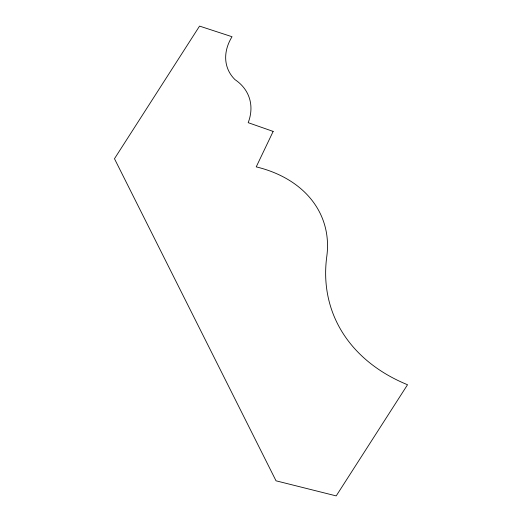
<?xml version="1.0" encoding="UTF-8"?>
<svg xmlns="http://www.w3.org/2000/svg" width="522" height="522" viewBox="0 0 522 522"><rect width="100%" height="100%" fill="white"/><g stroke="black" fill="none" stroke-linecap="round" stroke-linejoin="round"><path stroke-width="0.78" d="M273.156 131.413L256.224 166.877A138.865 99.722 -20.2 0 1 326.779 256.53A211.893 152.163 -20.2 0 0 407.532 384.734L336.207 495.9L276.027 480.814L114.468 158.714L199.554 26.1L232.029 36.723A57.772 41.492 -20.2 0 0 235.044 79.67A63.064 45.284 -20.2 0 1 248.198 122.677L273.156 131.413"/></g></svg>
